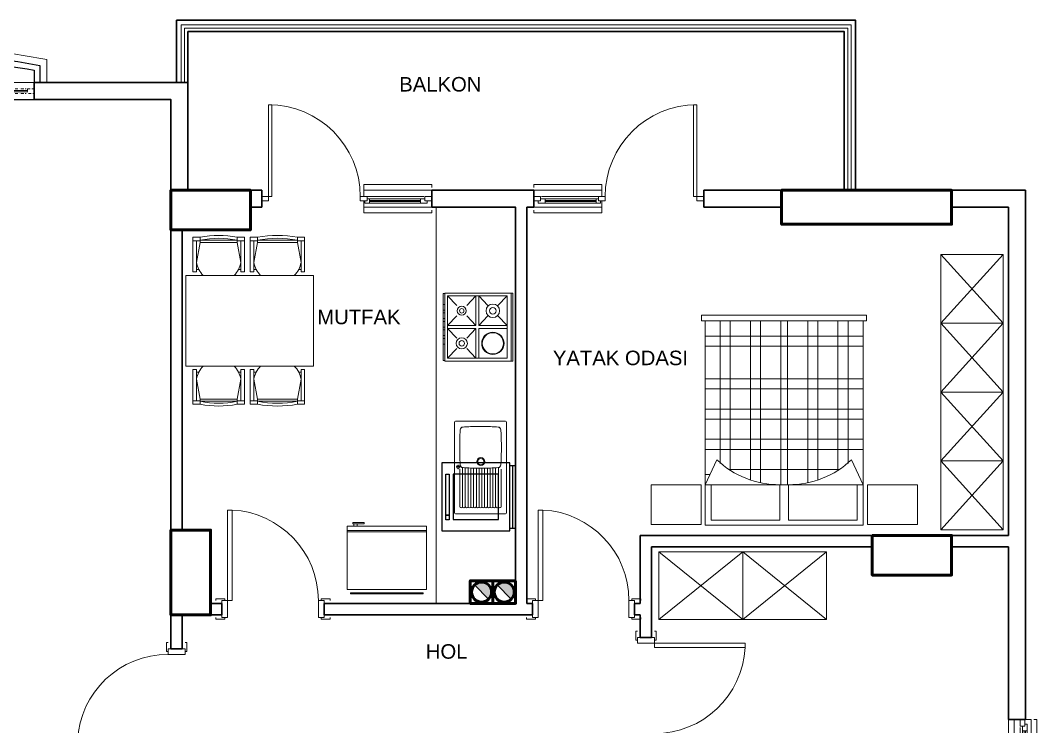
# Model space of a CAD drawing. Header units: millimetres. Extents: x 34 to 2479, y 29 to 1718.
# Drawn here: x 1582 to 2479, y 1095 to 1718 of the extents above; entities that cross this region are included whole.
import ezdxf

# ---------------------------------------------------------------- set-up
doc = ezdxf.new("R2010")
doc.units = ezdxf.units.MM
doc.linetypes.add('BORDER', pattern=[1.75, 0.5, -0.25, 0.5, -0.25, 0, -0.25])
doc.linetypes.add('DOT2', pattern=[0.125, 0, -0.125])
for name, color, linetype, lineweight in [('0-Gör-4__0_20_', 6, 'Continuous', 20), ('duv', 142, 'Continuous', 30), ('DUVAR', 7, 'Continuous', 50), ('KOLON', 1, 'Continuous', 50), ('mahal', 1, 'Continuous', 20), ('MIMARI', 2, 'Continuous', 20), ('PENCERE', 3, 'Continuous', 18), ('sıva', 6, 'DOT2', 20), ('TEFRIS', 6, 'Continuous', 15)]:
    doc.layers.add(name, color=color, linetype=linetype, lineweight=lineweight)
doc.layers.add('14_ISLAK_MEKAN_TEFRİŞ', color=134, linetype='Continuous')
doc.styles.add('text1', font='Arial')

# ---------------------------------------------------------------- blocks, each defined once
blk = doc.blocks.new('a30')
at = {"layer": 'TEFRIS'}
for p, q in [((2186.210795, 1452.973477), (2186.210795, 1272.683477)), ((2186.210795, 1452.973477), (2325.770795, 1452.973477)), ((2199.575795, 1452.973477), (2199.575795, 1327.200224)), ((2208.485795, 1452.973477), (2208.485795, 1321.047387)), ((2226.305795, 1452.973477), (2226.305795, 1312.473331)), ((2235.215795, 1452.973477), (2235.215795, 1310.044181)), ((2253.035795, 1452.973477), (2253.035795, 1308.323477)), ((2258.945795, 1452.973477), (2258.945795, 1308.323477)), ((2276.765795, 1452.973477), (2276.765795, 1310.044181)), ((2285.675795, 1452.973477), (2285.675795, 1312.473331)), ((2303.495795, 1452.973477), (2303.495795, 1321.047387)), ((2312.405795, 1452.973477), (2312.405795, 1327.200224)), ((2325.770795, 1452.973477), (2325.770795, 1272.683477)), ((2186.210795, 1439.608477), (2325.770795, 1439.608477)), ((2186.210795, 1430.698477), (2325.770795, 1430.698477)), ((2186.210795, 1401.878477), (2325.770795, 1401.878477)), ((2186.210795, 1392.968477), (2325.770795, 1392.968477)), ((2186.210795, 1375.148477), (2325.770795, 1375.148477)), ((2186.210795, 1366.238477), (2325.770795, 1366.238477)), ((2325.770795, 1348.418477), (2186.210795, 1348.418477)), ((2325.770795, 1339.508477), (2186.210795, 1339.508477)), ((2196.628894, 1330.395286), (2186.210795, 1308.323477)), ((2315.352696, 1330.395286), (2325.770795, 1308.323477)), ((2304.474036, 1321.688477), (2207.507553, 1321.688477)), ((2190.416398, 1317.233477), (2186.210795, 1317.233477)), ((2325.770795, 1308.323477), (2186.210795, 1308.323477)), ((2191.556795, 1308.323477), (2191.556795, 1277.138477)), ((2252.144795, 1277.138477), (2252.144795, 1308.323477)), ((2259.836795, 1277.138477), (2259.836795, 1308.323477)), ((2320.424795, 1308.323477), (2320.424795, 1277.138477)), ((2252.144795, 1277.138477), (2191.556795, 1277.138477)), ((2320.424795, 1277.138477), (2259.836795, 1277.138477)), ((2325.770795, 1272.683477), (2186.210795, 1272.683477))]:
    blk.add_line(p, q, dxfattribs=at)
at = {"layer": 'TEFRIS', "flags": 128}
for points in [[(2325.770795, 1452.973477), (2328.770795, 1452.973477), (2328.770795, 1457.973477), (2186.210795, 1457.973477), (2183.210795, 1457.973477), (2183.210795, 1452.973477), (2186.210795, 1452.973477)], [(2138.682989, 1273.15963), (2138.682989, 1308.15963), (2182.682989, 1308.15963), (2182.682989, 1273.15963), (2138.682989, 1273.15963)], [(2329.623953, 1273.15963), (2329.623953, 1308.15963), (2373.623953, 1308.15963), (2373.623953, 1273.15963), (2329.623953, 1273.15963)]]:
    blk.add_lwpolyline(points, dxfattribs=at)
at = {"layer": 'TEFRIS'}
for centre, start, end in [((2251.696381, 1388.049428), 226.314552, 270.322253), ((2260.285208, 1388.049428), 269.677747, 313.685448)]:
    blk.add_arc(centre, 79.727212, start, end, dxfattribs=at)
blk = doc.blocks.new('bb12')
at = {"layer": '14_ISLAK_MEKAN_TEFRİŞ'}
for p, q in [((1139.887996, -291.899922), (1079.887996, -291.899922)), ((1079.887996, -291.899922), (1079.887996, -351.899922)), ((1139.887996, -351.899922), (1139.887996, -291.899922)), ((1129.887996, -301.899922), (1089.887996, -301.899922)), ((1089.887996, -301.899922), (1089.887996, -341.899922)), ((1129.887996, -341.899922), (1129.887996, -301.899922)), ((1089.887996, -341.899922), (1129.887996, -341.899922)), ((1079.887996, -351.899922), (1139.887996, -351.899922)), ((1082.428008, -351.899922), (1082.428008, -356.899922)), ((1082.428008, -356.899922), (1132.428008, -356.899922)), ((1132.428008, -356.899922), (1137.428008, -356.899922))]:
    blk.add_line(p, q, dxfattribs=at)
at = {"layer": '14_ISLAK_MEKAN_TEFRİŞ', "flags": 128}
for points in [[(1089.659863, -295.395742), (1093.65358, -295.395742), (1093.65358, -298.404103), (1089.659863, -298.404103)], [(1093.65358, -295.395742), (1129.887996, -295.395742), (1129.887996, -298.404103), (1093.65358, -298.404103)]]:
    blk.add_lwpolyline(points, close=True, dxfattribs=at)
for points in [[(1082.428008, -354.399922), (1137.428008, -354.399922)], [(1137.428008, -356.899922), (1137.428008, -351.899922)]]:
    blk.add_lwpolyline(points, dxfattribs=at)
blk = doc.blocks.new('dolap1', base_point=(2394.2937, 1268.557))
at = {"layer": 'TEFRIS', "linetype": 'ByBlock'}
for p, q in [((2394.29374, 1511.580829), (2449.29374, 1450.824871)), ((2394.29374, 1450.824871), (2449.29374, 1511.580829)), ((2449.29374, 1450.824871), (2394.29374, 1450.824871)), ((2449.29374, 1450.824871), (2394.29374, 1390.068912)), ((2449.29374, 1390.068912), (2394.29374, 1450.824871)), ((2449.29374, 1390.068912), (2394.29374, 1390.068912)), ((2394.29374, 1390.068912), (2449.29374, 1329.312954)), ((2394.29374, 1329.312954), (2449.29374, 1390.068912)), ((2449.29374, 1329.312954), (2394.29374, 1329.312954)), ((2449.29374, 1329.312954), (2394.29374, 1268.556996)), ((2449.29374, 1268.556996), (2394.29374, 1329.312954))]:
    blk.add_line(p, q, dxfattribs=at)
at = {"layer": 'TEFRIS', "flags": 128}
blk.add_lwpolyline([(2449.29374, 1268.556996), (2449.29374, 1511.580829), (2394.29374, 1511.580829), (2394.29374, 1268.556996), (2449.29374, 1268.556996)], dxfattribs=at)
blk = doc.blocks.new('dolap5', base_point=(2145.4474, 1189.2131))
at = {"layer": 'TEFRIS', "linetype": 'ByBlock'}
for p, q in [((2145.447386, 1189.21311), (2219.459302, 1249.21311)), ((2219.459302, 1189.21311), (2145.447386, 1249.21311)), ((2219.459302, 1249.21311), (2219.459302, 1189.21311)), ((2219.459302, 1249.21311), (2293.471219, 1189.21311)), ((2219.459302, 1189.21311), (2293.471219, 1249.21311))]:
    blk.add_line(p, q, dxfattribs=at)
at = {"layer": 'TEFRIS', "flags": 128}
blk.add_lwpolyline([(2293.471219, 1249.21311), (2145.447386, 1249.21311), (2145.447386, 1189.21311), (2293.471219, 1189.21311), (2293.471219, 1249.21311)], dxfattribs=at)
blk = doc.blocks.new('baca')
at = {"layer": 'MIMARI', "linetype": 'Continuous'}
blk.add_hatch(color=256, dxfattribs=at).paths.add_polyline_path([(16.24, -3.76), (15.19, -2.86), (14.01, -2.13), (12.73, -1.6), (11.38, -1.28), (10, -1.17), (8.62, -1.28), (7.27, -1.6), (5.99, -2.13), (4.81, -2.86), (3.76, -3.76), (2.86, -4.81), (2.13, -5.99), (1.6, -7.27), (1.28, -8.62), (1.17, -10), (1.28, -11.38), (1.6, -12.73), (2.13, -14.01), (2.86, -15.19), (3.76, -16.24)])
at = {"layer": 'DUVAR', "ltscale": 5, "flags": 128}
blk.add_lwpolyline([(0, 0), (20, 0), (20, -20), (0, -20)], close=True, dxfattribs=at)
at = {"layer": 'DUVAR', "ltscale": 5}
blk.add_circle((10, -10), 8.83, dxfattribs=at)
at = {"layer": 'MIMARI', "linetype": 'Continuous'}
blk.add_line((3.76, -16.24), (16.24, -3.76), dxfattribs=at)
blk = doc.blocks.new('fgdfgfr')
at = {"layer": 'TEFRIS'}
for p, q in [((1373.771266, -39296.767325), (1313.771266, -39296.767325)), ((1313.771266, -39296.767325), (1313.771266, -39301.767325)), ((1373.771266, -39299.267325), (1373.771266, -39296.767325)), ((1223.771266, -39316.767325), (1223.771266, -39301.767325)), ((1313.771266, -39307.267325), (1313.771266, -39301.767325)), ((1373.771266, -39301.767325), (1313.771266, -39301.767325)), ((1373.771266, -39301.767325), (1373.771266, -39316.767325)), ((1229.771266, -39307.267325), (1223.771266, -39307.267325)), ((1223.771266, -39311.267325), (1223.771266, -39307.267325)), ((1229.771266, -39311.267325), (1223.771266, -39311.267325)), ((1229.771266, -39311.267325), (1229.771266, -39307.267325)), ((1316.771266, -39307.267325), (1310.771266, -39307.267325)), ((1310.771266, -39311.267325), (1310.771266, -39307.267325)), ((1316.771266, -39311.267325), (1310.771266, -39311.267325)), ((1313.771266, -39316.767325), (1313.771266, -39311.267325)), ((1314.771266, -39313.267325), (1314.771266, -39311.267325)), ((1369.771266, -39313.267325), (1314.771266, -39313.267325)), ((1316.771266, -39311.267325), (1316.771266, -39307.267325)), ((1366.771266, -39307.267325), (1316.771266, -39307.267325)), ((1367.771266, -39309.267325), (1316.771266, -39309.267325)), ((1318.771266, -39313.267325), (1318.771266, -39309.267325)), ((1363.771266, -39310.767325), (1318.771266, -39310.767325)), ((1363.771266, -39311.767325), (1318.771266, -39311.767325)), ((1363.771266, -39313.267325), (1363.771266, -39309.267325)), ((1373.771266, -39307.267325), (1367.771266, -39307.267325)), ((1367.771266, -39311.267325), (1367.771266, -39307.267325)), ((1373.771266, -39311.267325), (1367.771266, -39311.267325)), ((1369.771266, -39313.267325), (1369.771266, -39311.267325)), ((1313.771266, -39321.767325), (1313.771266, -39316.767325)), ((1373.771266, -39316.767325), (1313.771266, -39316.767325)), ((1373.771266, -39321.767325), (1313.771266, -39321.767325)), ((1373.771266, -39319.267325), (1373.771266, -39321.767325))]:
    blk.add_line(p, q, dxfattribs=at)
at = {"layer": 'TEFRIS', "flags": 128}
blk.add_lwpolyline([(1229.771266, -39307.267325), (1229.771266, -39226.267325), (1232.769211, -39226.322824), (1232.769211, -39307.267325), (1229.771266, -39307.267325)], dxfattribs=at)
at = {"layer": 'TEFRIS'}
blk.add_arc((1229.771266, -39307.267325), 81, 0, 90, dxfattribs=at)
blk = doc.blocks.new('dfsgadf')
at = {"layer": 'TEFRIS', "ltscale": 5}
for p, q in [((16407.274855, 28342.226677), (16407.274855, 28311.582287)), ((16413.674855, 28342.226677), (16407.274855, 28342.226677)), ((16413.674855, 28337.570469), (16413.674855, 28342.226677)), ((16448.874855, 28342.226677), (16455.274855, 28342.226677)), ((16448.874855, 28337.570469), (16448.874855, 28342.226677)), ((16455.274855, 28342.226677), (16455.274855, 28311.582287)), ((16460.391587, 28342.226677), (16460.391587, 28311.582287)), ((16460.391587, 28342.226677), (16460.391587, 28311.582287)), ((16466.791587, 28342.226677), (16460.391587, 28342.226677)), ((16466.791587, 28342.226677), (16460.391587, 28342.226677)), ((16466.791587, 28337.570469), (16466.791587, 28342.226677)), ((16466.791587, 28337.570469), (16466.791587, 28342.226677)), ((16499.491587, 28337.570469), (16499.491587, 28342.226677)), ((16499.491587, 28342.226677), (16505.891587, 28342.226677)), ((16499.491587, 28342.226677), (16505.891587, 28342.226677)), ((16499.491587, 28337.570469), (16499.491587, 28342.226677)), ((16505.891587, 28342.226677), (16505.891587, 28311.582287)), ((16505.891587, 28342.226677), (16505.891587, 28311.582287)), ((16413.674855, 28339.052333), (16407.274855, 28339.052333)), ((16410.474855, 28339.027213), (16410.474855, 28311.582287)), ((16413.674855, 28337.570469), (16410.474855, 28319.970469)), ((16413.674855, 28339.608007), (16448.874855, 28339.608007)), ((16413.674855, 28337.570469), (16448.874855, 28337.570469)), ((16448.874855, 28339.052333), (16455.274855, 28339.052333)), ((16448.874855, 28337.570469), (16452.074855, 28319.970469)), ((16452.074855, 28339.027213), (16452.074855, 28311.582287)), ((16466.791587, 28339.052333), (16460.391587, 28339.052333)), ((16466.791587, 28339.052333), (16460.391587, 28339.052333)), ((16463.591587, 28339.027213), (16463.591587, 28311.582287)), ((16463.591587, 28339.027213), (16463.591587, 28311.582287)), ((16466.791587, 28337.570469), (16463.591587, 28319.970469)), ((16466.791587, 28337.570469), (16463.591587, 28319.970469)), ((16466.791587, 28339.608007), (16499.491587, 28339.608007)), ((16499.491587, 28339.608007), (16466.791587, 28339.608007)), ((16466.791587, 28337.570469), (16499.491587, 28337.570469)), ((16499.491587, 28337.570469), (16466.791587, 28337.570469)), ((16499.491587, 28339.052333), (16505.891587, 28339.052333)), ((16499.491587, 28339.052333), (16505.891587, 28339.052333)), ((16499.491587, 28337.570469), (16502.691587, 28319.970469)), ((16499.491587, 28337.570469), (16502.691587, 28319.970469)), ((16502.691587, 28339.027213), (16502.691587, 28311.582287)), ((16502.691587, 28339.027213), (16502.691587, 28311.582287)), ((16399.518633, 28308.469343), (16512.024619, 28308.469343)), ((16399.518633, 28228.469343), (16399.518633, 28308.469343)), ((16410.474855, 28311.582287), (16407.274855, 28311.582287)), ((16412.497186, 28313.857961), (16410.474855, 28313.857961)), ((16450.052523, 28313.857961), (16452.074855, 28313.857961)), ((16452.074855, 28311.582287), (16455.274855, 28311.582287)), ((16463.591587, 28311.582287), (16460.391587, 28311.582287)), ((16463.591587, 28311.582287), (16460.391587, 28311.582287)), ((16465.613918, 28313.857961), (16463.591587, 28313.857961)), ((16465.613918, 28313.857961), (16463.591587, 28313.857961)), ((16500.669255, 28313.857961), (16502.691587, 28313.857961)), ((16500.669255, 28313.857961), (16502.691587, 28313.857961)), ((16502.691587, 28311.582287), (16505.891587, 28311.582287)), ((16502.691587, 28311.582287), (16505.891587, 28311.582287)), ((16512.024619, 28228.469343), (16512.024619, 28308.469343)), ((16512.024619, 28228.469343), (16399.518633, 28228.469343)), ((16410.474855, 28225.356399), (16407.274855, 28225.356399)), ((16407.274855, 28194.712009), (16407.274855, 28225.356399)), ((16410.474855, 28197.911472), (16410.474855, 28225.356399)), ((16452.074855, 28197.911472), (16452.074855, 28225.356399)), ((16452.074855, 28225.356399), (16455.274855, 28225.356399)), ((16455.274855, 28194.712009), (16455.274855, 28225.356399)), ((16460.391587, 28194.712009), (16460.391587, 28225.356399)), ((16463.591587, 28225.356399), (16460.391587, 28225.356399)), ((16460.391587, 28194.712009), (16460.391587, 28225.356399)), ((16463.591587, 28225.356399), (16460.391587, 28225.356399)), ((16463.591587, 28197.911472), (16463.591587, 28225.356399)), ((16463.591587, 28197.911472), (16463.591587, 28225.356399)), ((16502.691587, 28225.356399), (16505.891587, 28225.356399)), ((16502.691587, 28197.911472), (16502.691587, 28225.356399)), ((16502.691587, 28225.356399), (16505.891587, 28225.356399)), ((16502.691587, 28197.911472), (16502.691587, 28225.356399)), ((16505.891587, 28194.712009), (16505.891587, 28225.356399)), ((16505.891587, 28194.712009), (16505.891587, 28225.356399)), ((16412.497186, 28223.080725), (16410.474855, 28223.080725)), ((16413.674855, 28199.368217), (16410.474855, 28216.968217)), ((16448.874855, 28199.368217), (16452.074855, 28216.968217)), ((16450.052523, 28223.080725), (16452.074855, 28223.080725)), ((16465.613918, 28223.080725), (16463.591587, 28223.080725)), ((16465.613918, 28223.080725), (16463.591587, 28223.080725)), ((16466.791587, 28199.368217), (16463.591587, 28216.968217)), ((16466.791587, 28199.368217), (16463.591587, 28216.968217)), ((16499.491587, 28199.368217), (16502.691587, 28216.968217)), ((16499.491587, 28199.368217), (16502.691587, 28216.968217)), ((16500.669255, 28223.080725), (16502.691587, 28223.080725)), ((16500.669255, 28223.080725), (16502.691587, 28223.080725)), ((16413.674855, 28197.886353), (16407.274855, 28197.886353)), ((16413.674855, 28199.368217), (16448.874855, 28199.368217)), ((16413.674855, 28199.368217), (16413.674855, 28194.712009)), ((16448.874855, 28199.368217), (16448.874855, 28194.712009)), ((16448.874855, 28197.886353), (16455.274855, 28197.886353)), ((16466.791587, 28197.886353), (16460.391587, 28197.886353)), ((16466.791587, 28197.886353), (16460.391587, 28197.886353)), ((16499.491587, 28199.368217), (16466.791587, 28199.368217)), ((16466.791587, 28199.368217), (16466.791587, 28194.712009)), ((16466.791587, 28199.368217), (16499.491587, 28199.368217)), ((16466.791587, 28199.368217), (16466.791587, 28194.712009)), ((16499.491587, 28199.368217), (16499.491587, 28194.712009)), ((16499.491587, 28199.368217), (16499.491587, 28194.712009)), ((16499.491587, 28197.886353), (16505.891587, 28197.886353)), ((16499.491587, 28197.886353), (16505.891587, 28197.886353)), ((16413.674855, 28194.712009), (16407.274855, 28194.712009)), ((16413.674855, 28197.330679), (16448.874855, 28197.330679)), ((16448.874855, 28194.712009), (16455.274855, 28194.712009)), ((16466.791587, 28194.712009), (16460.391587, 28194.712009)), ((16466.791587, 28194.712009), (16460.391587, 28194.712009)), ((16499.491587, 28197.330679), (16466.791587, 28197.330679)), ((16466.791587, 28197.330679), (16499.491587, 28197.330679)), ((16499.491587, 28194.712009), (16505.891587, 28194.712009)), ((16499.491587, 28194.712009), (16505.891587, 28194.712009))]:
    blk.add_line(p, q, dxfattribs=at)
for centre, radius, start, end in [((16431.274855, 28246.274715), 97.552749, 79.606054, 100.393946), ((16431.274855, 28246.097121), 95.152749, 79.340864, 100.659136), ((16483.141587, 28259.529907), 84.297558, 78.816269, 101.183731), ((16483.141587, 28259.529907), 84.297558, 78.816269, 101.183731), ((16483.141587, 28259.020696), 82.229175, 78.531186, 101.468814), ((16483.141587, 28259.020696), 82.229175, 78.531186, 101.468814), ((16431.274855, 28323.461378), 21.090909, 189.527283, 225.302425), ((16431.274855, 28323.461378), 21.090909, 314.697575, 350.472717), ((16484.391587, 28323.461378), 21.090909, 189.527283, 225.302425), ((16484.391587, 28323.461378), 21.090909, 189.527283, 225.302425), ((16481.891587, 28323.461378), 21.090909, 314.697575, 350.472717), ((16481.891587, 28323.461378), 21.090909, 314.697575, 350.472717), ((16431.274855, 28213.477308), 21.090909, 134.697575, 170.472717), ((16431.274855, 28213.477308), 21.090909, 9.527283, 45.302425), ((16484.391587, 28213.477308), 21.090909, 134.697575, 170.472717), ((16484.391587, 28213.477308), 21.090909, 134.697575, 170.472717), ((16481.891587, 28213.477308), 21.090909, 9.527283, 45.302425), ((16481.891587, 28213.477308), 21.090909, 9.527283, 45.302425), ((16431.274855, 28290.66397), 97.552749, 259.606054, 280.393946), ((16431.274855, 28290.841564), 95.152749, 259.340864, 280.659136), ((16483.141587, 28277.408779), 84.297558, 258.816269, 281.183731), ((16483.141587, 28277.408779), 84.297558, 258.816269, 281.183731), ((16483.141587, 28277.91799), 82.229175, 258.531186, 281.468814), ((16483.141587, 28277.91799), 82.229175, 258.531186, 281.468814)]:
    blk.add_arc(centre, radius, start, end, dxfattribs=at)
blk = doc.blocks.new('kapı_10')
at = {"layer": '0-Gör-4__0_20_', "ltscale": 5}
for p, q in [((-9, -2.5), (-9, 5.5)), ((-9, 5.5), (-7.5, 5.5)), ((9, 5.5), (7.5, 5.5)), ((9, -2.5), (9, 5.5)), ((-7.5, -2.5), (-9, -2.5)), ((7.5, -2.5), (9, -2.5)), ((7.5, -5), (87.399937, -5)), ((7.5, -5), (7.5, -9)), ((87.399937, -5), (87.399937, -9)), ((7.5, -9), (87.399937, -9)), ((-9, -95.5), (-9, -87.5)), ((-9, -87.5), (-7.5, -87.5)), ((9, -87.5), (7.5, -87.5)), ((9, -95.5), (9, -87.5)), ((-7.5, -95.5), (-9, -95.5)), ((7.5, -95.5), (9, -95.5))]:
    blk.add_line(p, q, dxfattribs=at)
at = {"layer": '0-Gör-4__0_20_', "ltscale": 5, "flags": 128}
for points in [[(-7.5, 0), (7.5, 0), (7.5, -5), (-7.5, -5), (-7.5, 0)], [(-7.5, -85), (7.5, -85), (7.5, -90), (-7.5, -90), (-7.5, -85)]]:
    blk.add_lwpolyline(points, dxfattribs=at)
at = {"layer": '0-Gör-4__0_20_', "ltscale": 5}
blk.add_arc((7.5, -5), 80, 270, 357.134016, dxfattribs=at)
blk = doc.blocks.new('dgdgf')
at = {"layer": 'TEFRIS'}
for p, q in [((1705.215766, -39052.307998), (1705.215766, -39049.807998)), ((1705.215766, -39049.807998), (1855.215766, -39049.807998)), ((1705.215766, -39054.807998), (1855.215766, -39054.807998)), ((1705.215766, -39054.807998), (1705.215766, -39069.807998)), ((1855.215766, -39049.807998), (1855.215766, -39052.307998)), ((1855.215766, -39054.807998), (1855.215766, -39069.807998)), ((1705.215766, -39060.307998), (1711.215766, -39060.307998)), ((1705.215766, -39060.307998), (1705.215766, -39064.307998)), ((1711.215766, -39060.307998), (1711.215766, -39064.307998)), ((1711.215766, -39061.807998), (1780.215766, -39061.807998)), ((1711.215766, -39062.807998), (1780.215766, -39062.807998)), ((1779.96595, -39060.307998), (1712.048566, -39060.307998)), ((1780.215766, -39060.307998), (1786.215766, -39060.307998)), ((1780.215766, -39060.307998), (1780.215766, -39064.307998)), ((1784.215766, -39058.307998), (1851.215766, -39058.307998)), ((1784.215766, -39058.307998), (1784.215766, -39060.307998)), ((1786.215766, -39060.307998), (1786.215766, -39064.307998)), ((1786.215766, -39062.307998), (1849.215766, -39062.307998)), ((1790.215766, -39058.307998), (1790.215766, -39062.307998)), ((1790.215766, -39059.807998), (1845.215766, -39059.807998)), ((1790.215766, -39060.807998), (1845.215766, -39060.807998)), ((1845.215766, -39058.307998), (1845.215766, -39062.307998)), ((1849.215766, -39060.307998), (1855.215766, -39060.307998)), ((1849.215766, -39060.307998), (1849.215766, -39064.307998)), ((1851.215766, -39058.307998), (1851.215766, -39060.307998)), ((1855.215766, -39060.307998), (1855.215766, -39064.307998)), ((1705.215766, -39064.307998), (1711.215766, -39064.307998)), ((1705.215766, -39069.807998), (1855.215766, -39069.807998)), ((1705.215766, -39072.307998), (1705.215766, -39074.807998)), ((1779.96595, -39064.307998), (1712.165762, -39064.307998)), ((1780.215766, -39064.307998), (1786.215766, -39064.307998)), ((1787.215766, -39064.307998), (1848.215766, -39064.307998)), ((1849.215766, -39064.307998), (1855.215766, -39064.307998)), ((1855.215766, -39074.807998), (1855.215766, -39072.307998)), ((1705.215766, -39074.807998), (1855.215766, -39074.807998))]:
    blk.add_line(p, q, dxfattribs=at)
blk = doc.blocks.new('gdgffg')
at = {"layer": 'PENCERE', "ltscale": 5}
for p, q in [((421.613762, -49280.283032), (421.613765, -49300.607307)), ((643.613766, -49280.28298), (643.613769, -49300.607307))]:
    blk.add_line(p, q, dxfattribs=at)
at = {"layer": 'PENCERE', "lineweight": 25, "ltscale": 5}
for p, q in [((427.613763, -49285.395158), (427.613765, -49300.607306)), ((432.613764, -49289.680565), (432.613765, -49300.607305)), ((632.613768, -49289.680518), (632.613769, -49300.607309)), ((637.613767, -49285.395109), (637.613769, -49300.607308)), ((632.613769, -49315.60726), (432.613769, -49315.607308))]:
    blk.add_line(p, q, dxfattribs=at)
at = {"layer": 'PENCERE'}
for p, q in [((432.613765, -49300.607308), (632.613769, -49300.60726)), ((432.613769, -49315.607308), (432.613766, -49300.607308)), ((632.613769, -49315.60726), (632.613769, -49300.607309)), ((489.613767, -49307.607292), (438.613767, -49307.607306)), ((489.613767, -49308.607292), (438.613767, -49308.607306)), ((565.613767, -49309.607277), (499.613767, -49309.60729)), ((565.613767, -49310.607277), (499.613767, -49310.60729)), ((626.613767, -49307.607262), (575.613767, -49307.607275)), ((626.613767, -49308.607262), (575.613767, -49308.607275))]:
    blk.add_line(p, q, dxfattribs=at)
at = {"layer": 'PENCERE', "linetype": 'BORDER', "ltscale": 5}
for p, q in [((488.613767, -49306.107293), (439.613767, -49306.107306)), ((488.613767, -49310.107293), (439.613767, -49310.107306)), ((495.613767, -49306.107291), (489.613767, -49306.107292)), ((489.613767, -49310.107292), (489.613767, -49306.107292)), ((495.613767, -49310.107291), (489.613767, -49310.107292)), ((493.613768, -49312.107292), (493.613767, -49310.107292)), ((571.613768, -49312.107276), (493.613768, -49312.107292)), ((495.613767, -49310.107291), (495.613767, -49306.107291)), ((569.613767, -49308.107277), (495.613767, -49308.107291)), ((568.613767, -49306.107277), (496.613767, -49306.107291)), ((499.613768, -49312.10729), (499.613767, -49308.10729)), ((565.613768, -49312.107277), (565.613767, -49308.107277)), ((575.613767, -49306.107275), (569.613767, -49306.107277)), ((569.613767, -49310.107277), (569.613767, -49306.107277)), ((575.613767, -49310.107275), (569.613767, -49310.107277)), ((571.613768, -49312.107276), (571.613767, -49310.107276)), ((575.613767, -49310.107275), (575.613767, -49306.107275)), ((625.613767, -49306.107262), (576.613767, -49306.107275)), ((625.613767, -49310.107262), (576.613767, -49310.107275))]:
    blk.add_line(p, q, dxfattribs=at)
at = {"layer": 'PENCERE', "linetype": 'BORDER', "ltscale": 5, "flags": 128}
for points in [[(438.613767, -49306.107306), (432.613767, -49306.107308), (432.613767, -49310.107308), (438.613767, -49310.107306), (438.613767, -49306.107306)], [(632.613767, -49306.10726), (626.613767, -49306.107262), (626.613767, -49310.107262), (632.613767, -49310.10726), (632.613767, -49306.10726)]]:
    blk.add_lwpolyline(points, dxfattribs=at)
at = {"layer": 'PENCERE', "ltscale": 5}
blk.add_arc((532.613897, -49852.002153), 582.394869, 79.012659, 100.987368, dxfattribs=at)
at = {"layer": 'PENCERE', "lineweight": 25, "ltscale": 5}
for centre, radius, start, end in [((532.613896, -49843.699495), 568.092211, 79.348842, 100.651185), ((532.613895, -49836.213919), 555.606635, 79.631217, 100.36881)]:
    blk.add_arc(centre, radius, start, end, dxfattribs=at)
blk = doc.blocks.new('Firin')
at = {"layer": 'TEFRIS'}
for p, q in [((0, -0.012687), (0.6, -0.012687)), ((0.2875, -0.05), (0.2875, -0.300568)), ((0.398274, -0.131875), (0.3125, -0.05)), ((0.575, -0.05), (0.489226, -0.131875)), ((0.398274, -0.218693), (0.3125, -0.300568)), ((0.575, -0.300568), (0.489226, -0.218693)), ((0.2875, -0.300568), (0.025, -0.300568)), ((0.025, -0.324432), (0.110774, -0.406307)), ((0.201726, -0.406307), (0.2875, -0.324432)), ((0.398274, -0.406307), (0.3125, -0.324432)), ((0.575, -0.324432), (0.489226, -0.406307)), ((0.025, -0.575), (0.110774, -0.493125)), ((0.201726, -0.493125), (0.2875, -0.575)), ((0.398274, -0.493125), (0.3125, -0.575)), ((0.575, -0.575), (0.489226, -0.493125))]:
    blk.add_line(p, q, dxfattribs=at)
at = {"layer": 'TEFRIS', "flags": 128}
for points in [[(0, 0), (0.6, 0), (0.6, -0.6), (0, -0.6)], [(0.025, -0.575), (0.575, -0.575), (0.575, -0.05), (0.025, -0.05)]]:
    blk.add_lwpolyline(points, close=True, dxfattribs=at)
for points in [[(0.3125, -0.05), (0.3125, -0.300568), (0.575, -0.300568)], [(0.2875, -0.575), (0.2875, -0.324432), (0.025, -0.324432)], [(0.3125, -0.575), (0.3125, -0.324432), (0.575, -0.324432)], [(0.005, -0.6), (0.005, -0.614), (0.595, -0.614), (0.595, -0.6)], [(0.15, -0.6), (0.15, -0.6125), (0.2, -0.6125), (0.2, -0.6)], [(0.225, -0.6), (0.225, -0.6125), (0.275, -0.6125), (0.275, -0.6)], [(0.3, -0.6), (0.3, -0.6125), (0.35, -0.6125), (0.35, -0.6)], [(0.375, -0.6), (0.375, -0.6125), (0.425, -0.6125), (0.425, -0.6)], [(0.45, -0.6), (0.45, -0.6125), (0.5, -0.6125), (0.5, -0.6)]]:
    blk.add_lwpolyline(points, dxfattribs=at)
at = {"layer": 'TEFRIS'}
for centre, radius in [((0.15625, -0.175284), 0.098575), ((0.15625, -0.175284), 0.093575), ((0.44375, -0.175284), 0.05975), ((0.44375, -0.175284), 0.029375), ((0.15625, -0.449716), 0.049177), ((0.15625, -0.449716), 0.024177), ((0.44375, -0.449716), 0.039833), ((0.44375, -0.449716), 0.019583)]:
    blk.add_circle(centre, radius, dxfattribs=at)
blk = doc.blocks.new('bzd_7060')
at = {"layer": 'TEFRIS'}
for p, q in [((-59, 67), (-60, 67)), ((-60, 67), (-60, 3)), ((-59, 3), (-59, 67)), ((-56, 0), (-56, 70)), ((-56, 70), (0, 70)), ((-5, 0), (-5, 70)), ((-4, 70), (-4, 0)), ((0, 70), (0, 0)), ((0, 64), (2, 64)), ((3, 65), (2, 65)), ((2, 65), (2, 55)), ((3, 55), (3, 65)), ((0, 61), (2, 61)), ((2, 55), (3, 55)), ((-60, 3), (-59, 3)), ((0, 0), (-56, 0))]:
    blk.add_line(p, q, dxfattribs=at)
blk = doc.blocks.new('EVIYE1')
at = {"layer": 'TEFRIS'}
for p, q in [((-33.48683, 5.721164), (-33.48683, 52.221164)), ((-32.48683, 53.221164), (51.51317, 53.221164)), ((7.01317, 49.721164), (11.01317, 49.721164)), ((9.01317, 47.721164), (9.01317, 51.721164)), ((11.01317, 48.221164), (45.71317, 48.221164)), ((52.51317, 5.721164), (52.51317, 52.221164)), ((45.71317, 45.657831), (9.55908, 45.657831)), ((45.71317, 43.097831), (10.01317, 43.097831)), ((45.71317, 40.537831), (10.01317, 40.537831)), ((45.71317, 37.977831), (10.01317, 37.977831)), ((46.91317, 47.021164), (46.91317, 46.857831)), ((46.91317, 44.457831), (46.91317, 44.297831)), ((46.91317, 41.897831), (46.91317, 41.737831)), ((46.91317, 39.337831), (46.91317, 39.177831)), ((45.71317, 35.417831), (10.065071, 35.417831)), ((45.71317, 32.857831), (10.104855, 32.857831)), ((45.71317, 30.297831), (10.124925, 30.297831)), ((46.91317, 36.777831), (46.91317, 36.617831)), ((46.91317, 34.217831), (46.91317, 34.057831)), ((46.91317, 31.657831), (46.91317, 31.497831)), ((45.71317, 20.057831), (10.01317, 20.057831)), ((45.71317, 22.617831), (10.066868, 22.617831)), ((45.71317, 25.177831), (10.105933, 25.177831)), ((45.71317, 27.737831), (10.125285, 27.737831)), ((46.91317, 26.537831), (46.91317, 26.377831)), ((46.91317, 23.977831), (46.91317, 23.817831)), ((46.91317, 21.417831), (46.91317, 21.257831)), ((45.71317, 12.377831), (9.573338, 12.377831)), ((45.71317, 17.497831), (10.01317, 17.497831)), ((45.71317, 14.937831), (10.01317, 14.937831)), ((11.01317, 9.721164), (45.71317, 9.721164)), ((46.91317, 18.857831), (46.91317, 18.697831)), ((46.91317, 16.297831), (46.91317, 16.137831)), ((46.91317, 13.737831), (46.91317, 13.577831)), ((46.91317, 11.177831), (46.91317, 10.921164)), ((-32.48683, 4.721164), (51.51317, 4.721164))]:
    blk.add_line(p, q, dxfattribs=at)
at = {"layer": 'TEFRIS', "flags": 128}
for points in [[(-25.48683, 47.80425, -0.009845), (-22.848628, 48.009165, -0.008463), (-17.20767, 48.240013, -0.005994), (-9.236822, 48.335566, -0.005994), (-1.265975, 48.240013, -0.008463), (4.374983, 48.009165, -0.009845), (7.01317, 47.804252, -0.374103)], [(-28.069916, 12.721164, -0.009845), (-28.274831, 15.359359, -0.008463), (-28.505678, 21.000317, -0.005994), (-28.601232, 28.971164, -0.005994), (-28.505678, 36.942012, -0.008463), (-28.274831, 42.58297, -0.009845), (-28.069916, 45.221164, -0.374103)], [(9.596257, 12.721164, 0.009845), (9.801171, 15.359359, 0.008463), (10.032018, 21.000317, 0.005994), (10.127572, 28.971164, 0.005994), (10.032018, 36.942012, 0.008463), (9.801171, 42.58297, 0.009845), (9.596257, 45.221164, 0.374103)], [(-25.48683, 10.138078, 0.009845), (-22.848628, 9.933163, 0.008463), (-17.20767, 9.702316, 0.005994), (-9.236822, 9.606762, 0.005994), (-1.265975, 9.702316, 0.008463), (4.374983, 9.933163, 0.009845), (7.01317, 10.138077, 0.374103)]]:
    blk.add_lwpolyline(points, format="xyb", dxfattribs=at)
at = {"layer": 'TEFRIS'}
for centre, radius in [((9.01317, 49.721164), 1.5), ((4.01317, 28.721164), 3.75), ((4.01317, 28.721164), 2.9)]:
    blk.add_circle(centre, radius, dxfattribs=at)
for centre, radius, start, end in [((-32.48683, 52.221164), 1, 90, 180), ((-25.48683, 45.221164), 2.583087, 90, 180), ((7.01317, 45.221164), 2.583087, 0, 90), ((45.71317, 47.021164), 1.2, 0, 90), ((51.51317, 52.221164), 1, 0, 90), ((45.71317, 46.857831), 1.2, 270, 0), ((45.71317, 44.457831), 1.2, 0, 90), ((45.71317, 44.297831), 1.2, 270, 0), ((45.71317, 41.897831), 1.2, 0, 90), ((45.71317, 41.737831), 1.2, 270, 0), ((45.71317, 39.337831), 1.2, 0, 90), ((45.71317, 39.177831), 1.2, 270, 0), ((45.71317, 36.777831), 1.2, 0, 90), ((45.71317, 36.617831), 1.2, 270, 0), ((45.71317, 34.217831), 1.2, 0, 90), ((45.71317, 34.057831), 1.2, 270, 0), ((45.71317, 31.657831), 1.2, 0, 90), ((45.71317, 31.497831), 1.2, 270, 0), ((45.71317, 29.097831), 1.2, 0, 90), ((45.71317, 28.937831), 1.2, 270, 0), ((45.71317, 26.537831), 1.2, 0, 90), ((45.71317, 26.377831), 1.2, 270, 0), ((45.71317, 23.977831), 1.2, 0, 90), ((45.71317, 23.817831), 1.2, 270, 0), ((45.71317, 21.417831), 1.2, 0, 90), ((45.71317, 21.257831), 1.2, 270, 0), ((45.71317, 18.857831), 1.2, 0, 90), ((-25.48683, 12.721164), 2.583087, 180, 270), ((7.01317, 12.721164), 2.583087, 270, 0), ((45.71317, 18.697831), 1.2, 270, 0), ((45.71317, 16.297831), 1.2, 0, 90), ((45.71317, 16.137831), 1.2, 270, 0), ((45.71317, 13.737831), 1.2, 0, 90), ((45.71317, 13.577831), 1.2, 270, 0), ((45.71317, 11.177831), 1.2, 0, 90), ((45.71317, 10.921164), 1.2, 270, 0), ((-32.48683, 5.721164), 1, 180, 270), ((51.51317, 5.721164), 1, 270, 0)]:
    blk.add_arc(centre, radius, start, end, dxfattribs=at)

msp = doc.modelspace()

# ---------------------------------------------------------------- linework, layer by layer
for p, q in [((1720.081687, 1663.310939), (1720.081687, 1718.310939)), ((1720.081687, 1718.310939), (2319.081687, 1718.310939)), ((2319.081687, 1718.310939), (2319.081687, 1568.312334)), ((1730.081687, 1663.310939), (1730.081687, 1708.310939)), ((1730.081687, 1708.310939), (2309.081687, 1708.310939)), ((2309.081687, 1708.310939), (2309.081687, 1568.312334)), ((1730.081668, 1663.310939), (1730.081676, 1568.310916)), ((1715.081668, 1648.310939), (1715.081676, 1568.310916)), ((1715.081668, 1648.310939), (1715.081676, 1568.310916)), ((1725.081676, 1283.558157), (1725.081676, 1533.310916))]:
    msp.add_line(p, q)
at = {"layer": 'duv'}
for p, q in [((1594.460161, 1648.311008), (1594.460168, 1663.311008)), ((1594.460169, 1663.310943), (1730.081668, 1663.310939)), ((1594.460162, 1648.310943), (1715.081668, 1648.310939)), ((1594.460162, 1648.310943), (1715.081668, 1648.310939)), ((1730.081676, 1568.310916), (1795.081676, 1568.310916)), ((1795.081676, 1553.310916), (1795.081676, 1568.310916)), ((1795.081676, 1553.310916), (1795.081676, 1568.310916)), ((1945.081676, 1553.310916), (1945.081676, 1568.310916)), ((1945.081676, 1553.310916), (1945.081676, 1568.310916)), ((2035.081687, 1568.314336), (2035.081499, 1553.309683)), ((2185.081687, 1568.312459), (2185.081499, 1553.307807)), ((1715.081676, 1273.558157), (1715.081676, 1553.310916)), ((1715.081676, 1163.555934), (1715.081676, 1553.310916)), ((2019.081676, 1203.555934), (2019.081676, 1553.310916)), ((2029.081676, 1203.555934), (2029.081676, 1553.310916)), ((1725.081676, 1268.306071), (1725.081676, 1533.310916)), ((2129.081676, 1263.558157), (2129.081676, 1203.555934)), ((2129.081676, 1263.558157), (2453.763274, 1263.558157)), ((2139.081676, 1253.558157), (2139.081676, 1173.555934)), ((2139.081676, 1253.558157), (2333.762539, 1253.558157)), ((2403.762539, 1253.558157), (2453.763274, 1253.558157)), ((1750.081676, 1203.555934), (1760.081676, 1203.555934)), ((1760.081676, 1193.555934), (1760.081676, 1203.555934)), ((1760.081676, 1203.555934), (1760.081676, 1193.555934)), ((1850.081676, 1203.555934), (2019.081676, 1203.555934)), ((1850.081676, 1193.555934), (1850.081676, 1203.555934)), ((1850.081676, 1203.555934), (1850.081676, 1193.555934)), ((2029.081676, 1203.555934), (2034.081676, 1203.555934)), ((2034.081676, 1203.555934), (2034.081676, 1193.555934)), ((2124.081676, 1203.555934), (2129.081676, 1203.555934)), ((2124.081676, 1203.555934), (2124.081676, 1193.555934)), ((1725.081676, 1163.555934), (1725.081676, 1193.558157)), ((1725.081676, 1193.555934), (1760.081676, 1193.555934)), ((1850.081676, 1193.555934), (2034.081676, 1193.555934)), ((2124.081676, 1193.555934), (2129.081676, 1193.555934)), ((2129.081676, 1193.555934), (2129.081676, 1173.555934)), ((2129.081676, 1173.555934), (2139.081676, 1173.555934)), ((2129.081676, 1173.555934), (2139.081676, 1173.555934)), ((2129.081676, 1173.555934), (2139.081676, 1173.555934)), ((1715.081676, 1163.555934), (1725.081676, 1163.555934)), ((1725.081676, 1163.555934), (1715.081676, 1163.555934)), ((2453.762546, 1101.058157), (2468.762546, 1101.058157))]:
    msp.add_line(p, q, dxfattribs=at)
at = {"layer": 'duv', "flags": 128}
for points in [[(2319.081687, 1568.312334), (2319.081687, 1718.310939), (1720.081687, 1718.310939), (1720.081684, 1663.310916)], [(1730.081684, 1663.310916), (1730.081684, 1708.310939), (2309.081687, 1708.310939), (2309.081687, 1568.312334)], [(1594.460165, 1663.31096), (1730.081671, 1663.310962), (1730.081676, 1568.310916), (1795.081907, 1568.310916)], [(1594.460169, 1663.310943), (1730.081668, 1663.310939), (1730.081676, 1568.310916), (1795.081676, 1568.310916)], [(1594.460169, 1663.310943), (1730.081668, 1663.310939), (1730.081676, 1568.310916)], [(1715.081676, 1553.310916), (1715.081672, 1648.310961), (1594.460162, 1648.31096)], [(1594.460162, 1648.310943), (1715.081668, 1648.310939), (1715.081676, 1568.310916)], [(1945.081676, 1568.310916), (2019.081676, 1568.310916), (2035.081687, 1568.310916)], [(2185.081687, 1568.310916), (2333.762552, 1568.315778)], [(2333.762552, 1568.310916), (2348.762539, 1568.310916), (2348.762539, 1568.310916), (2468.763274, 1568.310916), (2468.763274, 1243.558157), (2468.763274, 1101.058157)], [(1795.081676, 1553.310916), (1785.081676, 1553.310916)], [(1785.081676, 1553.310916), (1795.081676, 1553.310916)], [(1785.081676, 1553.310916), (1795.081676, 1553.310916)], [(1795.081676, 1553.310916), (1785.081676, 1553.310916)], [(1945.081676, 1553.310916), (2009.081676, 1553.310916)], [(1945.081676, 1553.310916), (2009.081676, 1553.310916)], [(2019.081676, 1553.310916), (1945.081676, 1553.310916)], [(2019.081676, 1203.555934), (2019.081676, 1553.310916), (1945.081676, 1553.310916)], [(2035.081499, 1553.310916), (2029.081676, 1553.310916)], [(2253.762539, 1553.315778), (2185.081499, 1553.310916)], [(2453.763274, 1263.558157), (2453.763274, 1553.310916), (2403.762539, 1553.310916)], [(2453.763274, 1101.058157), (2453.763274, 1243.558157), (2453.763274, 1253.558157)]]:
    msp.add_lwpolyline(points, dxfattribs=at)
at = {"layer": 'KOLON', "flags": 128}
for points in [[(1715.081676, 1568.310916), (1715.081676, 1533.310916), (1785.081676, 1533.310916), (1785.081676, 1568.310916), (1715.081676, 1568.310916), (1715.081676, 1533.310916)], [(2253.762539, 1568.310916), (2253.762539, 1538.311004), (2403.762539, 1538.311004), (2403.762539, 1568.310916), (2253.762539, 1568.310916), (2253.762539, 1538.311004)], [(1750.081676, 1268.306071), (1715.081676, 1268.306071), (1715.081676, 1193.351055), (1750.081676, 1193.351055), (1750.081676, 1268.306071), (1715.081676, 1268.306071)], [(2333.762542, 1263.558331), (2333.762542, 1228.558334), (2403.762833, 1228.558334), (2403.762833, 1263.558331), (2333.762542, 1263.558331)]]:
    msp.add_lwpolyline(points, dxfattribs=at)
at = {"layer": 'TEFRIS', "flags": 128}
for points in [[(1724.081684, 1663.310916), (1724.081684, 1714.310939), (2315.081687, 1714.310939), (2315.081687, 1568.312334)], [(1727.081684, 1663.310916), (1727.081684, 1711.310939), (2312.081687, 1711.310939), (2312.081687, 1568.312334)]]:
    msp.add_lwpolyline(points, dxfattribs=at)
at = {"layer": 'TEFRIS', "ltscale": 5, "flags": 128}
msp.add_lwpolyline([(1949.081676, 1203.555934), (1949.081676, 1553.310916)], dxfattribs=at)

# ---------------------------------------------------------------- block references
at = {"linetype": 'ByBlock'}
for name, p in [('dolap1', (2394.2937, 1268.557)), ('dolap5', (2145.4474, 1189.2131))]:
    msp.add_blockref(name, p, dxfattribs=at)
msp.add_blockref('a30', (0, 0))
at = {"rotation": 90}
msp.add_blockref('bb12', (1662.181753, 187.646378), dxfattribs=at)
at = {"layer": 'DUVAR', "xscale": -1}
for p in [(1999.081676, 1223.555934), (2019.081676, 1223.555934)]:
    msp.add_blockref('baca', p, dxfattribs=at)
at = {"layer": 'KOLON', "xscale": -0.95, "yscale": 0.95, "zscale": 0.95, "rotation": 90}
msp.add_blockref('EVIYE1', (2015.671612, 1332.549579), dxfattribs=at)
at = {"layer": 'KOLON', "rotation": 90}
msp.add_blockref('bzd_7060', (1940.412299, 1271.848213), dxfattribs=at)
at = {"layer": 'sıva', "xscale": -100, "yscale": 100, "zscale": 100, "rotation": 270}
msp.add_blockref('Firin', (2016.569808, 1417.500037), dxfattribs=at)
at = {"layer": 'TEFRIS', "xscale": -1}
for name, p in [('gdgffg', (2027.073931, 50963.918193)), ('fgdfgfr', (3408.852954, 40870.088647))]:
    msp.add_blockref(name, p, dxfattribs=at)
at = {"layer": 'TEFRIS'}
for name, p in [('fgdfgfr', (571.310409, 40870.078241)), ('fgdfgfr', (571.31064, 40870.079659)), ('kapı_10', (2134.081676, 1173.555934))]:
    msp.add_blockref(name, p, dxfattribs=at)
at = {"layer": 'TEFRIS', "ltscale": 5, "xscale": -1}
msp.add_blockref('dfsgadf', (18240.280782, -26815.393048), dxfattribs=at)
at = {"layer": 'TEFRIS'}
for p, rotation in [((1760.081676, 1198.555934), 90), ((2034.081676, 1198.555934), 90), ((1720.081676, 1073.555934), 180)]:
    msp.add_blockref('kapı_10', p, dxfattribs=dict(at, rotation=rotation))
at = {"layer": 'TEFRIS', "xscale": -1, "rotation": 270}
msp.add_blockref('dgdgf', (41528.571273, -754.157609), dxfattribs=at)

# ---------------------------------------------------------------- texts
at = {"layer": 'mahal', "char_height": 12.8, "attachment_point": 2, "style": 'text1'}
for s, insert, width in [('BALKON', (1952.695308, 1668.252201), 102.580941), ('MUTFAK', (1880.83995, 1462.809372), 102.580941), ('YATAK ODASI', (2111.590517, 1426.661405), 140.564968), ('HOL', (1958.268816, 1167.52719), 130.564968)]:
    msp.add_mtext(s, dxfattribs=dict(at, insert=insert, width=width))

doc.saveas('drawing.dxf')
